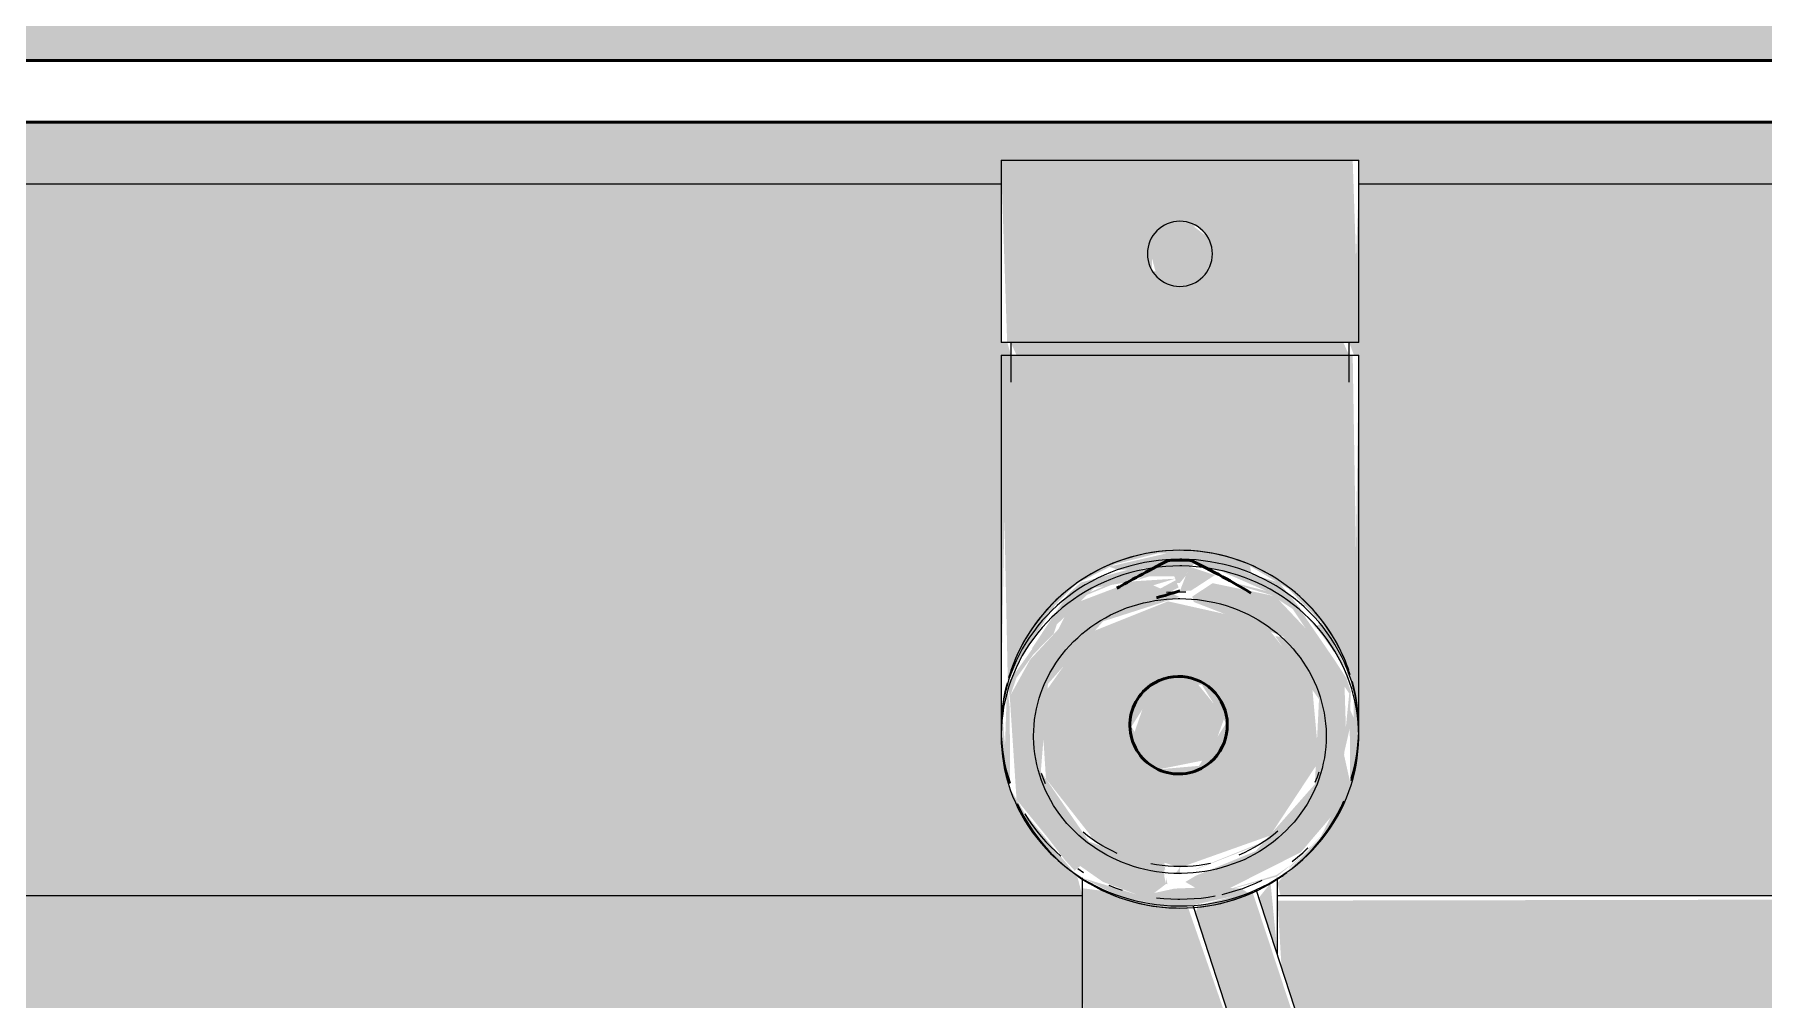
# Model space of a CAD drawing. Header units: inches. Extents: x -4218 to -1814, y 9706 to 12426.
# Drawn here: x -3003.31 to -2992.84, y 10174.03 to 10179.87 of the extents above; entities that cross this region are included whole.
import ezdxf

# ---------------------------------------------------------------- set-up
doc = ezdxf.new("R2010")
doc.units = ezdxf.units.IN
doc.header["$MEASUREMENT"] = 0
for name, color, linetype, lineweight in [('0-1', 7, 'Continuous', 5), ('0-2', 50, 'Continuous', 13), ('A-AREA-PATT-1', 254, 'Continuous', 9), ('A-GENM-1', 11, 'Continuous', 9), ('A-GENM-2', 250, 'Continuous', 9), ('A-GENM-3', 10, 'Continuous', 50), ('A-WALL-3', 10, 'Continuous', 50), ('A-WALL-PATT-1', 250, 'Continuous', 9), ('P-SANR-FIXT-2', 250, 'Continuous', 9), ('P-SANR-FIXT-3', 55, 'Continuous', 9), ('Q-CASE-1', 9, 'Continuous', 9), ('Q-CASE-3', 250, 'Continuous', 9)]:
    doc.layers.add(name, color=color, linetype=linetype, lineweight=lineweight)

# ---------------------------------------------------------------- blocks, each defined once
blk = doc.blocks.new('Vanity Cabinet-Double Door - 33_-V73-FLOOR PLAN - 3RD FLOOR')
at = {"layer": 'Q-CASE-1'}
blk.add_hatch(color=256, dxfattribs=at).paths.add_polyline_path([(-14.888, -0.375), (-15.387, -0.375), (-15.012, -0.75), (0.305, -0.75), (0.342, -0.604), (2.47, -0.604), (2.47, -0.75), (16.488, -0.75), (16.863, -0.375), (-6.446, -0.375)], flags=0)
h = blk.add_hatch(color=256, dxfattribs=at)
h.paths.add_polyline_path([(-14.888, -0.75), (-15.012, -0.75), (-15.012, -5.058), (0.797, -5.058), (0.762, -4.928), (0.704, -4.877), (0.522, -4.684), (0.358, -4.407), (0.342, -4.329), (0.305, -3.858), (0.342, -1.785), (0.364, -1.785), (0.342, -1.707), (0.305, -1.707), (0.305, -0.75), (-13.762, -0.75)], flags=0)
h.paths.add_polyline_path([(16.488, -0.75), (2.47, -0.75), (2.433, -1.707), (2.411, -1.707), (2.441, -1.785), (2.47, -1.785), (2.433, -4.329), (2.234, -4.709), (2.024, -4.925), (1.978, -4.981), (1.996, -5.058), (16.488, -5.058)], flags=0)
at = {"layer": 'Q-CASE-3'}
for p, q in [((0.305, -0.75), (-15.012, -0.75)), ((16.488, -0.75), (2.47, -0.75))]:
    blk.add_line(p, q, dxfattribs=at)
blk = doc.blocks.new('kitchen_faucet_14143 - kitchen_faucet_14143-V155-FLOOR PLAN - 3RD FLOOR')
at = {"layer": 'A-GENM-1'}
h = blk.add_hatch(color=256, dxfattribs=at)
h.paths.add_polyline_path([(0.886, 0), (0.928, -0.035), (0.952, -0.044), (1.009, -0.091), (0.984, -0.131), (0.984, -0.252), (0.942, -0.432), (0.986, -0.425), (1.046, -0.28), (1.083, 0), (0.984, 0.43), (0.963, 0.368), (0.984, 0.057), (0.886, 0.019)], flags=0)
h.paths.add_polyline_path([(-0.838, 0), (-0.644, -0.546), (-0.194, -0.842), (0.274, -0.799), (0.645, -0.506), (0.774, 0.072), (0.576, 0.567), (0.186, 0.842), (-0.3, 0.811), (-0.68, 0.512), (-0.827, 0.034)], flags=0)
h.paths.add_polyline_path([(-0.879, 0), (-0.838, 0), (-0.871, 0.025)], flags=0)
h.paths.add_polyline_path([(-1.083, 0), (-0.991, -0.413), (-0.963, -0.368), (-0.96, -0.094), (-0.965, 0.032), (-1.009, 0.235), (-0.901, 0.589), (-0.997, 0.398), (-1.066, 0.127), (-1.076, 0.048)], flags=0)
h.paths.add_polyline_path([(-0.851, -0.655), (-0.634, -0.867), (-0.825, -0.673)], flags=0)
h.paths.add_polyline_path([(-0.851, 0.655), (-0.476, 0.965), (-0.653, 0.852), (-0.828, 0.684)], flags=0)
h.paths.add_polyline_path([(-0.322, 1.029), (0.123, 1.03), (0.28, 1.046), (-0.167, 1.061), (-0.319, 1.03)], flags=0)
h.paths.add_polyline_path([(-0.319, -1.03), (-0.206, -1.056), (0, -1.083), (0.136, -1.022), (-0.079, -1.03), (-0.222, -1.03)], flags=0)
h.paths.add_polyline_path([(-0.244, 0.132), (0.015, 0.294), (0.27, 0.132), (0.27, -0.132), (0.036, -0.28), (-0.222, -0.115), (-0.243, 0.128)], flags=0)
h.paths.add_polyline_path([(0.353, 1.016), (0.795, 0.727), (0.638, 0.864), (0.421, 0.988), (0.353, 1.016)], flags=0)
h.paths.add_polyline_path([(0.356, -1.014), (0.644, -0.859), (0.621, -0.822), (0.357, -1.013)], flags=0)
for points in [[(0, -1.083), (2.264, -1.046), (2.264, 1.083), (0.289, 1.042), (0.66, 0.847), (0.878, 0.63), (0.998, 0.395), (1.065, 0.132), (1.063, -0.149), (0.985, -0.428), (0.851, -0.655), (0.638, -0.864), (0.404, -0.994), (0.28, -1.046)], [(-1.024, 0.198), (-0.937, 0.084), (-0.894, 0.094), (-0.85, 0.094), (-0.68, 0.55), (-0.256, 0.842), (0.274, 0.799), (0.653, 0.465), (0.801, 0.002), (0.871, 0.162), (0.911, 0.029), (0.895, 0.286), (0.752, 0.663), (0.605, 0.736), (0.421, 0.907), (0.198, 1.03), (-0.426, 0.989), (-0.655, 0.802), (-0.791, 0.697), (-0.857, 0.637), (-0.828, 0.604), (-0.925, 0.465), (-1.019, 0.212)], [(2.264, -0.956), (2.264, -1.024), (2.342, -0.989), (2.342, 1.024), (2.264, 0.989), (2.264, -0.938)], [(2.688, -0.051), (2.827, -0.19), (2.977, -0.17), (3.069, -0.051), (3.018, 0.139), (2.929, 0.19), (2.739, 0.139), (2.702, 0)], [(-6.367, -1.801), (-6.257, -2.026), (-6.24, -2.174), (-0.981, -0.438), (-1.068, -0.112), (-1.111, -0.094), (-6.311, -1.783)], [(-1.003, -0.221), (-0.745, -0.732), (-0.504, -0.938), (-0.319, -1.03), (-0.157, -0.994), (0, -1.005), (0.309, -0.995), (0.521, -0.829), (0.547, -0.821), (0.805, -0.577), (0.884, -0.198), (0.803, -0.075), (0.77, -0.084), (0.555, -0.639), (0.563, -0.577), (0.181, -0.842), (-0.333, -0.817), (-0.738, -0.459), (-0.888, -0.094), (-0.925, -0.033), (-0.96, -0.094), (-1.002, -0.219)]]:
    blk.add_hatch(color=256, dxfattribs=at).paths.add_polyline_path(points, flags=0)
h = blk.add_hatch(color=256, dxfattribs=at)
h.paths.add_polyline_path([(2.342, -1.083), (3.445, -1.046), (3.445, 1.083), (2.342, 1.046), (2.342, -1.046)], flags=0)
h.paths.add_polyline_path([(2.688, -0.051), (2.78, 0.17), (2.963, 0.17), (3.026, 0.106), (3.046, -0.101), (2.977, -0.17), (2.801, -0.164), (2.736, -0.098)], flags=0)
h = blk.add_hatch(color=256, dxfattribs=at)
h.paths.add_polyline_path([(-0.939, 0.075), (-0.896, 0.085), (-0.937, 0.084)], flags=0)
h.paths.add_polyline_path([(-0.852, 0.089), (-0.809, 0.094), (-0.644, 0.546), (-0.746, 0.432), (-0.85, 0.094)], flags=0)
h.paths.add_polyline_path([(0.192, 1.03), (0.31, 0.99), (0.453, 0.887), (0.578, 0.764), (0.653, 0.739), (0.798, 0.599), (0.935, 0.266), (0.944, 0.28), (0.762, 0.699), (0.501, 0.883), (0.278, 1.042), (0.196, 1.03)], flags=0)
h = blk.add_hatch(color=256, dxfattribs=at)
h.paths.add_polyline_path([(0.484, 0.899), (0.855, 0.519), (0.895, 0.292), (0.929, 0.217), (0.965, 0.161), (0.975, 0.28), (0.888, 0.6), (0.818, 0.678), (0.484, 0.899)], flags=0)
h.paths.add_polyline_path([(0.289, 1.03), (0.445, 0.921), (0.295, 1.03)], flags=0)
h = blk.add_hatch(color=256, dxfattribs=at)
h.paths.add_polyline_path([(-6.299, -0.511), (-6.299, -0.591), (-4.172, -0.551), (-4.113, -0.57), (-3.868, -0.591), (-2.578, -0.57), (-1.076, -0.048), (-1.061, 0.162), (-0.983, 0.432), (-0.963, 0.591), (-3.998, 0.568), (-4.044, 0.591), (-6.299, 0.57), (-6.299, -0.418)], flags=0)
h.paths.add_polyline_path([(-1.366, -0.591), (-0.932, -0.549), (-1.02, -0.478), (-1.317, -0.575)], flags=0)
h = blk.add_hatch(color=256, dxfattribs=at)
h.paths.add_polyline_path([(-7.115, -2.152), (-6.964, -2.408), (-6.653, -2.375), (-6.546, -2.114), (-6.672, -1.897), (-6.988, -1.933), (-7.096, -2.119)], flags=0)
h.paths.add_polyline_path([(-0.244, 0.132), (-0.182, -0.178), (0.073, -0.271), (0.29, -0.094), (0.265, 0.177), (-0.033, 0.28), (-0.243, 0.132)], flags=0)
h = blk.add_hatch(color=256, dxfattribs=at)
h.paths.add_polyline_path([(0.837, 0), (0.838, -0.066), (0.933, -0.212), (0.984, -0.057), (0.858, -0.008)], flags=0)
h.paths.add_polyline_path([(0.821, 0.078), (0.858, 0.008), (0.902, 0.025), (0.838, 0.144)], flags=0)
h.paths.add_polyline_path([(0.902, 0.26), (0.926, 0.184), (0.926, 0.034), (1.021, 0.071), (0.922, 0.229)], flags=0)
h = blk.add_hatch(color=256, dxfattribs=at)
h.paths.add_polyline_path([(-0.848, -0.1), (-0.667, -0.561), (-0.686, -0.495), (-0.848, -0.094)], flags=0)
h.paths.add_polyline_path([(-0.183, -0.985), (0, -1.027), (0.228, -1.035), (0.309, -1.008), (0.422, -0.934), (0.797, -0.677), (0.896, -0.292), (0.871, -0.353), (0.811, -0.556), (0.728, -0.682), (0.216, -1.025), (-0.174, -0.986)], flags=0)
h = blk.add_hatch(color=256, dxfattribs=at)
h.paths.add_polyline_path([(-0.975, -0.286), (-0.892, -0.587), (-0.817, -0.679), (-0.883, -0.584), (-0.966, -0.307)], flags=0)
h.paths.add_polyline_path([(0.293, -1.026), (0.357, -1.013), (0.302, -1.016)], flags=0)
h.paths.add_polyline_path([(0.605, -0.833), (0.888, -0.6), (1.009, -0.198), (0.984, -0.131), (0.955, -0.252), (0.759, -0.701), (0.615, -0.821)], flags=0)
at = {"layer": 'A-GENM-2'}
for p, q in [((2.264, 1.083), (0, 1.083)), ((2.264, 1.083), (2.264, -1.083)), ((3.445, 1.083), (2.342, 1.083)), ((2.342, -1.083), (2.342, 1.083)), ((3.445, 1.083), (3.445, -1.083)), ((2.342, 1.024), (2.101, 1.024)), ((-0.9, 0.591), (-6.299, 0.591)), ((-0.844, 0.619), (-0.867, 0.583)), ((0.832, 0), (0.832, -0.036)), ((-1.072, -0.081), (-6.367, -1.801)), ((-6.243, -2.175), (-0.97, -0.462)), ((-1.366, -0.591), (-0.9, -0.591)), ((2.101, -1.024), (2.342, -1.024)), ((0, -1.083), (2.264, -1.083)), ((2.342, -1.083), (3.445, -1.083))]:
    blk.add_line(p, q, dxfattribs=at)
at = {"layer": 'A-GENM-2', "flags": 128}
for points in [[(-0.041, 1.083), (-0.083, 1.082), (-0.124, 1.079), (-0.165, 1.075), (-0.206, 1.069), (-0.247, 1.061), (-0.287, 1.051), (-0.327, 1.04), (-0.367, 1.027), (-0.406, 1.013), (-0.444, 0.996), (-0.482, 0.979), (-0.519, 0.959), (-0.555, 0.938), (-0.59, 0.916), (-0.625, 0.892), (-0.658, 0.867), (-0.691, 0.84), (-0.722, 0.812), (-0.752, 0.783), (-0.781, 0.752), (-0.809, 0.721), (-0.836, 0.688), (-0.862, 0.654), (-0.886, 0.619), (-0.909, 0.583), (-0.93, 0.546), (-0.95, 0.508), (-0.969, 0.47), (-0.986, 0.431), (-1.001, 0.391), (-1.015, 0.35), (-1.028, 0.309), (-1.039, 0.267), (-1.048, 0.225), (-1.056, 0.183), (-1.062, 0.141), (-1.066, 0.098), (-1.069, 0.055), (-1.07, 0.012), (-1.07, 0)], [(0.269, 1.049), (0.227, 1.059), (0.184, 1.067), (0.141, 1.073), (0.098, 1.078), (0.055, 1.081), (0.012, 1.083), (-0.032, 1.082), (-0.075, 1.08), (-0.118, 1.076), (-0.161, 1.071), (-0.204, 1.063), (-0.246, 1.054), (-0.288, 1.044), (-0.329, 1.031)], [(0.269, 1.049), (0.227, 1.059), (0.184, 1.067), (0.141, 1.073), (0.098, 1.078), (0.055, 1.081), (0.012, 1.083), (-0.032, 1.082), (-0.075, 1.08), (-0.118, 1.076), (-0.161, 1.071), (-0.204, 1.063), (-0.246, 1.054), (-0.288, 1.044), (-0.329, 1.031)], [(0.269, 1.049), (0.227, 1.059), (0.184, 1.067), (0.141, 1.073), (0.098, 1.078), (0.055, 1.081), (0.012, 1.083), (-0.032, 1.082), (-0.075, 1.08), (-0.118, 1.076), (-0.161, 1.071), (-0.204, 1.063), (-0.246, 1.054), (-0.288, 1.044), (-0.329, 1.031)], [(0.269, 1.049), (0.227, 1.059), (0.184, 1.067), (0.141, 1.073), (0.098, 1.078), (0.055, 1.081), (0.012, 1.083), (-0.032, 1.082), (-0.075, 1.08), (-0.118, 1.076), (-0.161, 1.071), (-0.204, 1.063), (-0.246, 1.054), (-0.288, 1.044), (-0.329, 1.031)], [(0.269, 1.049), (0.227, 1.059), (0.184, 1.067), (0.141, 1.073), (0.098, 1.078), (0.055, 1.081), (0.012, 1.083), (-0.032, 1.082), (-0.075, 1.08), (-0.118, 1.076), (-0.161, 1.071), (-0.204, 1.063), (-0.246, 1.054), (-0.288, 1.044), (-0.329, 1.031)], [(0.269, 1.049), (0.227, 1.059), (0.184, 1.067), (0.141, 1.073), (0.098, 1.078), (0.055, 1.081), (0.012, 1.083), (-0.032, 1.082), (-0.075, 1.08), (-0.118, 1.076), (-0.161, 1.071), (-0.204, 1.063), (-0.246, 1.054), (-0.288, 1.044), (-0.329, 1.031)], [(0, 1.083), (-0.041, 1.082), (-0.083, 1.079), (-0.124, 1.075), (-0.165, 1.069), (-0.206, 1.061), (-0.246, 1.051), (-0.286, 1.04), (-0.325, 1.027)], [(0.988, 0), (0.987, 0.043), (0.984, 0.086), (0.98, 0.129), (0.975, 0.172), (0.967, 0.214), (0.958, 0.256), (0.948, 0.298), (0.936, 0.339), (0.922, 0.38), (0.907, 0.42), (0.891, 0.459), (0.872, 0.498), (0.853, 0.536), (0.832, 0.573), (0.809, 0.609), (0.786, 0.644), (0.76, 0.679), (0.734, 0.712), (0.706, 0.744), (0.678, 0.775), (0.647, 0.804), (0.616, 0.833), (0.584, 0.86), (0.551, 0.885), (0.517, 0.91), (0.482, 0.932), (0.446, 0.954), (0.409, 0.974), (0.371, 0.992), (0.333, 1.008), (0.294, 1.023), (0.255, 1.037), (0.215, 1.048), (0.175, 1.058), (0.134, 1.067), (0.094, 1.073), (0.052, 1.078), (0.011, 1.081), (-0.03, 1.083), (-0.041, 1.083)], [(1.029, 0), (1.028, 0.043), (1.026, 0.086), (1.022, 0.129), (1.016, 0.172), (1.009, 0.214), (1, 0.256), (0.989, 0.298), (0.977, 0.339), (0.964, 0.38), (0.949, 0.42), (0.932, 0.459), (0.914, 0.498), (0.894, 0.536), (0.873, 0.573), (0.851, 0.609), (0.827, 0.644), (0.802, 0.679), (0.775, 0.712), (0.748, 0.744), (0.719, 0.775), (0.689, 0.804), (0.658, 0.833), (0.626, 0.86), (0.592, 0.885), (0.558, 0.91), (0.523, 0.932), (0.487, 0.954), (0.45, 0.974), (0.413, 0.992), (0.375, 1.008), (0.336, 1.023), (0.297, 1.037), (0.257, 1.048), (0.216, 1.058), (0.176, 1.067), (0.135, 1.073), (0.094, 1.078), (0.053, 1.081), (0.011, 1.083), (0, 1.083)], [(-0.451, 0.984), (-0.49, 0.966), (-0.528, 0.945), (-0.565, 0.923), (-0.602, 0.9), (-0.637, 0.875), (-0.672, 0.849), (-0.705, 0.822), (-0.737, 0.793), (-0.768, 0.763), (-0.798, 0.731), (-0.827, 0.699), (-0.854, 0.665), (-0.88, 0.63), (-0.905, 0.595), (-0.928, 0.558), (-0.949, 0.521), (-0.969, 0.482), (-0.988, 0.443), (-1.005, 0.403), (-1.02, 0.363), (-1.034, 0.322), (-1.046, 0.28), (-1.056, 0.238), (-1.065, 0.196), (-1.072, 0.153), (-1.077, 0.11), (-1.081, 0.067), (-1.082, 0.023), (-1.083, 0)], [(-0.451, 0.984), (-0.49, 0.966), (-0.528, 0.945), (-0.565, 0.923), (-0.602, 0.9), (-0.637, 0.875), (-0.672, 0.849), (-0.705, 0.822), (-0.737, 0.793), (-0.768, 0.763), (-0.798, 0.731), (-0.827, 0.699), (-0.854, 0.665)], [(-0.451, 0.984), (-0.49, 0.966), (-0.528, 0.945), (-0.565, 0.923), (-0.602, 0.9), (-0.637, 0.875), (-0.672, 0.849), (-0.705, 0.822), (-0.737, 0.793), (-0.768, 0.763), (-0.798, 0.731), (-0.827, 0.699), (-0.854, 0.665)], [(-0.451, 0.984), (-0.49, 0.966), (-0.528, 0.945), (-0.565, 0.923), (-0.602, 0.9), (-0.637, 0.875), (-0.672, 0.849), (-0.705, 0.822), (-0.737, 0.793), (-0.768, 0.763), (-0.798, 0.731), (-0.827, 0.699), (-0.854, 0.665)], [(-0.451, 0.984), (-0.49, 0.966), (-0.528, 0.945), (-0.565, 0.923), (-0.602, 0.9), (-0.637, 0.875), (-0.672, 0.849), (-0.705, 0.822), (-0.737, 0.793), (-0.768, 0.763), (-0.798, 0.731), (-0.827, 0.699), (-0.854, 0.665)], [(-0.451, 0.984), (-0.49, 0.966), (-0.528, 0.945), (-0.565, 0.923), (-0.602, 0.9), (-0.637, 0.875), (-0.672, 0.849), (-0.705, 0.822), (-0.737, 0.793), (-0.768, 0.763), (-0.798, 0.731), (-0.827, 0.699), (-0.854, 0.665)], [(1.083, 0), (1.082, 0.043), (1.079, 0.087), (1.075, 0.13), (1.069, 0.172), (1.061, 0.215), (1.052, 0.257), (1.041, 0.299), (1.028, 0.341), (1.013, 0.381), (0.997, 0.422), (0.98, 0.461), (0.96, 0.5), (0.94, 0.538), (0.917, 0.575), (0.894, 0.611), (0.868, 0.647), (0.842, 0.681), (0.814, 0.714), (0.785, 0.746), (0.754, 0.777), (0.723, 0.806), (0.69, 0.834), (0.656, 0.861), (0.621, 0.887), (0.585, 0.911), (0.548, 0.934), (0.51, 0.955), (0.472, 0.975), (0.432, 0.993), (0.392, 1.009), (0.352, 1.024), (0.31, 1.037)], [(0.868, 0.647), (0.842, 0.681), (0.814, 0.714), (0.785, 0.746), (0.754, 0.777), (0.723, 0.806), (0.69, 0.834), (0.656, 0.861), (0.621, 0.887), (0.585, 0.911), (0.548, 0.934), (0.51, 0.955), (0.472, 0.975), (0.432, 0.993), (0.392, 1.009)], [(0.868, 0.647), (0.842, 0.681), (0.814, 0.714), (0.785, 0.746), (0.754, 0.777), (0.723, 0.806), (0.69, 0.834), (0.656, 0.861), (0.621, 0.887), (0.585, 0.911), (0.548, 0.934), (0.51, 0.955), (0.472, 0.975), (0.432, 0.993), (0.392, 1.009)], [(0.868, 0.647), (0.842, 0.681), (0.814, 0.714), (0.785, 0.746), (0.754, 0.777), (0.723, 0.806), (0.69, 0.834), (0.656, 0.861), (0.621, 0.887), (0.585, 0.911), (0.548, 0.934), (0.51, 0.955), (0.472, 0.975), (0.432, 0.993), (0.392, 1.009)], [(0.868, 0.647), (0.842, 0.681), (0.814, 0.714), (0.785, 0.746), (0.754, 0.777), (0.723, 0.806), (0.69, 0.834), (0.656, 0.861), (0.621, 0.887), (0.585, 0.911), (0.548, 0.934), (0.51, 0.955), (0.472, 0.975), (0.432, 0.993), (0.392, 1.009)], [(0.868, 0.647), (0.842, 0.681), (0.814, 0.714), (0.785, 0.746), (0.754, 0.777), (0.723, 0.806), (0.69, 0.834), (0.656, 0.861), (0.621, 0.887), (0.585, 0.911), (0.548, 0.934), (0.51, 0.955), (0.472, 0.975), (0.432, 0.993), (0.392, 1.009)], [(-0.874, 0), (-0.873, 0.036), (-0.871, 0.071), (-0.868, 0.107), (-0.863, 0.142), (-0.857, 0.177), (-0.849, 0.212), (-0.841, 0.246), (-0.831, 0.28), (-0.82, 0.314), (-0.807, 0.347), (-0.793, 0.379), (-0.779, 0.411), (-0.762, 0.442), (-0.745, 0.473), (-0.727, 0.502), (-0.707, 0.531), (-0.687, 0.559), (-0.665, 0.586), (-0.643, 0.612), (-0.619, 0.637), (-0.595, 0.661), (-0.57, 0.685), (-0.543, 0.706), (-0.517, 0.727), (-0.489, 0.747), (-0.461, 0.765), (-0.432, 0.782), (-0.402, 0.798), (-0.372, 0.813), (-0.341, 0.826), (-0.31, 0.838), (-0.279, 0.849), (-0.247, 0.858), (-0.214, 0.866), (-0.182, 0.873), (-0.149, 0.878), (-0.116, 0.882), (-0.083, 0.885), (-0.05, 0.886), (-0.041, 0.886)], [(-0.513, 0.938), (-0.549, 0.916), (-0.583, 0.892), (-0.617, 0.867), (-0.649, 0.84), (-0.681, 0.812), (-0.711, 0.783), (-0.74, 0.752), (-0.768, 0.721)], [(-0.33, 0.813), (-0.3, 0.826), (-0.269, 0.838)], [(-0.041, 0.886), (-0.008, 0.885), (0.025, 0.883), (0.058, 0.88), (0.09, 0.875), (0.123, 0.868), (0.155, 0.861), (0.187, 0.852), (0.219, 0.841), (0.25, 0.83), (0.281, 0.817), (0.311, 0.802), (0.341, 0.787), (0.37, 0.77), (0.399, 0.752), (0.426, 0.733), (0.453, 0.712), (0.48, 0.691), (0.505, 0.668), (0.53, 0.644), (0.554, 0.619), (0.577, 0.593), (0.598, 0.567), (0.619, 0.539), (0.639, 0.51), (0.658, 0.481), (0.675, 0.45), (0.692, 0.42), (0.707, 0.388), (0.721, 0.356), (0.734, 0.323), (0.745, 0.289), (0.755, 0.255), (0.764, 0.221), (0.772, 0.186), (0.779, 0.151), (0.784, 0.116), (0.787, 0.081), (0.79, 0.045), (0.791, 0.01), (0.791, 0)], [(-0.88, 0.63), (-0.905, 0.595), (-0.928, 0.558), (-0.949, 0.521), (-0.969, 0.482), (-0.988, 0.443), (-1.005, 0.403), (-1.02, 0.363), (-1.034, 0.322), (-1.046, 0.28), (-1.056, 0.238), (-1.065, 0.196), (-1.072, 0.153), (-1.077, 0.11), (-1.081, 0.067), (-1.082, 0.023), (-1.083, 0)], [(-0.88, 0.63), (-0.905, 0.595), (-0.928, 0.558), (-0.949, 0.521), (-0.969, 0.482), (-0.988, 0.443), (-1.005, 0.403), (-1.02, 0.363), (-1.034, 0.322), (-1.046, 0.28), (-1.056, 0.238), (-1.065, 0.196), (-1.072, 0.153), (-1.077, 0.11), (-1.081, 0.067), (-1.082, 0.023), (-1.083, 0)], [(-0.88, 0.63), (-0.905, 0.595), (-0.928, 0.558), (-0.949, 0.521), (-0.969, 0.482), (-0.988, 0.443), (-1.005, 0.403), (-1.02, 0.363), (-1.034, 0.322), (-1.046, 0.28), (-1.056, 0.238), (-1.065, 0.196), (-1.072, 0.153), (-1.077, 0.11), (-1.081, 0.067), (-1.082, 0.023), (-1.083, 0)], [(-0.88, 0.63), (-0.905, 0.595), (-0.928, 0.558), (-0.949, 0.521), (-0.969, 0.482), (-0.988, 0.443), (-1.005, 0.403), (-1.02, 0.363), (-1.034, 0.322), (-1.046, 0.28), (-1.056, 0.238), (-1.065, 0.196), (-1.072, 0.153), (-1.077, 0.11), (-1.081, 0.067), (-1.082, 0.023), (-1.083, 0)], [(-0.88, 0.63), (-0.905, 0.595), (-0.928, 0.558), (-0.949, 0.521), (-0.969, 0.482), (-0.988, 0.443), (-1.005, 0.403), (-1.02, 0.363), (-1.034, 0.322), (-1.046, 0.28), (-1.056, 0.238), (-1.065, 0.196), (-1.072, 0.153), (-1.077, 0.11), (-1.081, 0.067), (-1.082, 0.023), (-1.083, 0)], [(-0.752, 0.379), (-0.737, 0.411), (-0.721, 0.442), (-0.704, 0.473), (-0.685, 0.502), (-0.666, 0.531), (-0.645, 0.559), (-0.624, 0.586)], [(1.083, 0), (1.082, 0.043), (1.079, 0.087), (1.075, 0.13), (1.069, 0.172), (1.061, 0.215), (1.052, 0.257), (1.041, 0.299), (1.028, 0.341), (1.013, 0.381), (0.997, 0.422), (0.98, 0.461), (0.96, 0.5), (0.94, 0.538), (0.917, 0.575), (0.894, 0.611)], [(1.083, 0), (1.082, 0.043), (1.079, 0.087), (1.075, 0.13), (1.069, 0.172), (1.061, 0.215), (1.052, 0.257), (1.041, 0.299), (1.028, 0.341), (1.013, 0.381), (0.997, 0.422), (0.98, 0.461), (0.96, 0.5), (0.94, 0.538), (0.917, 0.575), (0.894, 0.611)], [(1.083, 0), (1.082, 0.043), (1.079, 0.087), (1.075, 0.13), (1.069, 0.172), (1.061, 0.215), (1.052, 0.257), (1.041, 0.299), (1.028, 0.341), (1.013, 0.381), (0.997, 0.422), (0.98, 0.461), (0.96, 0.5), (0.94, 0.538), (0.917, 0.575), (0.894, 0.611)], [(1.083, 0), (1.082, 0.043), (1.079, 0.087), (1.075, 0.13), (1.069, 0.172), (1.061, 0.215), (1.052, 0.257), (1.041, 0.299), (1.028, 0.341), (1.013, 0.381), (0.997, 0.422), (0.98, 0.461), (0.96, 0.5), (0.94, 0.538), (0.917, 0.575), (0.894, 0.611)], [(1.083, 0), (1.082, 0.043), (1.079, 0.087), (1.075, 0.13), (1.069, 0.172), (1.061, 0.215), (1.052, 0.257), (1.041, 0.299), (1.028, 0.341), (1.013, 0.381), (0.997, 0.422), (0.98, 0.461), (0.96, 0.5), (0.94, 0.538), (0.917, 0.575), (0.894, 0.611)], [(-0.944, 0.431), (-0.96, 0.391), (-0.974, 0.35)], [(-1.02, 0.141), (-1.025, 0.098), (-1.028, 0.055), (-1.029, 0.012), (-1.029, 0)], [(-0.832, 0), (-0.832, 0.036), (-0.83, 0.071), (-0.826, 0.107), (-0.821, 0.142), (-0.815, 0.177)], [(-1.083, 0), (-1.082, -0.043), (-1.079, -0.087), (-1.075, -0.13), (-1.069, -0.172), (-1.061, -0.215), (-1.052, -0.257), (-1.041, -0.299), (-1.028, -0.341), (-1.013, -0.381), (-0.997, -0.422), (-0.98, -0.461), (-0.96, -0.5), (-0.94, -0.538), (-0.917, -0.575), (-0.894, -0.611), (-0.868, -0.647)], [(-1.083, 0), (-1.082, -0.043), (-1.079, -0.087), (-1.075, -0.13), (-1.069, -0.172), (-1.061, -0.215), (-1.052, -0.257), (-1.041, -0.299), (-1.028, -0.341), (-1.013, -0.381), (-0.997, -0.422), (-0.98, -0.461), (-0.96, -0.5), (-0.94, -0.538), (-0.917, -0.575), (-0.894, -0.611)], [(-1.083, 0), (-1.082, -0.043), (-1.079, -0.087), (-1.075, -0.13), (-1.069, -0.172), (-1.061, -0.215), (-1.052, -0.257), (-1.041, -0.299), (-1.028, -0.341), (-1.013, -0.381), (-0.997, -0.422), (-0.98, -0.461), (-0.96, -0.5), (-0.94, -0.538), (-0.917, -0.575), (-0.894, -0.611)], [(-1.083, 0), (-1.082, -0.043), (-1.079, -0.087), (-1.075, -0.13), (-1.069, -0.172), (-1.061, -0.215), (-1.052, -0.257), (-1.041, -0.299), (-1.028, -0.341), (-1.013, -0.381), (-0.997, -0.422), (-0.98, -0.461), (-0.96, -0.5), (-0.94, -0.538), (-0.917, -0.575), (-0.894, -0.611)], [(-1.083, 0), (-1.082, -0.043), (-1.079, -0.087), (-1.075, -0.13), (-1.069, -0.172), (-1.061, -0.215), (-1.052, -0.257), (-1.041, -0.299), (-1.028, -0.341), (-1.013, -0.381), (-0.997, -0.422), (-0.98, -0.461), (-0.96, -0.5), (-0.94, -0.538), (-0.917, -0.575), (-0.894, -0.611)], [(-1.083, 0), (-1.082, -0.043), (-1.079, -0.087), (-1.075, -0.13), (-1.069, -0.172), (-1.061, -0.215), (-1.052, -0.257), (-1.041, -0.299), (-1.028, -0.341), (-1.013, -0.381), (-0.997, -0.422), (-0.98, -0.461), (-0.96, -0.5), (-0.94, -0.538), (-0.917, -0.575), (-0.894, -0.611)], [(-1.07, 0), (-1.07, -0.043), (-1.067, -0.086), (-1.063, -0.129), (-1.057, -0.172), (-1.05, -0.214), (-1.041, -0.256), (-1.031, -0.298), (-1.019, -0.339), (-1.005, -0.38), (-0.99, -0.42), (-0.973, -0.459), (-0.955, -0.498), (-0.936, -0.536), (-0.915, -0.573), (-0.892, -0.609), (-0.868, -0.644), (-0.843, -0.679), (-0.817, -0.712), (-0.789, -0.744), (-0.76, -0.775), (-0.73, -0.804), (-0.699, -0.833), (-0.667, -0.86), (-0.634, -0.885), (-0.599, -0.91), (-0.564, -0.932), (-0.528, -0.954), (-0.492, -0.974), (-0.454, -0.992), (-0.416, -1.008), (-0.377, -1.023), (-0.338, -1.037), (-0.298, -1.048), (-0.258, -1.058), (-0.217, -1.067), (-0.176, -1.073), (-0.135, -1.078), (-0.094, -1.081), (-0.053, -1.083), (-0.041, -1.083)], [(-1.029, 0), (-1.028, -0.043), (-1.026, -0.086), (-1.022, -0.129), (-1.016, -0.172), (-1.009, -0.214)], [(-0.041, -0.886), (-0.074, -0.885), (-0.107, -0.883), (-0.14, -0.88), (-0.173, -0.875), (-0.206, -0.868), (-0.238, -0.861), (-0.27, -0.852), (-0.302, -0.841), (-0.333, -0.83), (-0.364, -0.817), (-0.394, -0.802), (-0.424, -0.787), (-0.453, -0.77), (-0.481, -0.752), (-0.509, -0.733), (-0.536, -0.712), (-0.563, -0.691), (-0.588, -0.668), (-0.613, -0.644), (-0.636, -0.619), (-0.659, -0.593), (-0.681, -0.567), (-0.702, -0.539), (-0.722, -0.51), (-0.74, -0.481), (-0.758, -0.45), (-0.774, -0.42), (-0.79, -0.388), (-0.804, -0.356), (-0.816, -0.323), (-0.828, -0.289), (-0.838, -0.255), (-0.847, -0.221), (-0.855, -0.186), (-0.861, -0.151), (-0.866, -0.116), (-0.87, -0.081), (-0.872, -0.045), (-0.874, -0.01), (-0.874, 0)], [(-0.814, -0.186), (-0.82, -0.151), (-0.825, -0.116), (-0.829, -0.081), (-0.831, -0.045), (-0.832, -0.01), (-0.832, 0)], [(-0.041, -1.083), (0, -1.082), (0.041, -1.079), (0.082, -1.075), (0.123, -1.069), (0.164, -1.061), (0.204, -1.051), (0.244, -1.04), (0.284, -1.027), (0.323, -1.013), (0.361, -0.996), (0.399, -0.979), (0.436, -0.959), (0.472, -0.938), (0.507, -0.916), (0.542, -0.892), (0.575, -0.867), (0.608, -0.84), (0.639, -0.812), (0.67, -0.783), (0.699, -0.752), (0.727, -0.721), (0.753, -0.688), (0.779, -0.654), (0.803, -0.619), (0.826, -0.583), (0.847, -0.546), (0.867, -0.508), (0.886, -0.47), (0.903, -0.431), (0.918, -0.391), (0.932, -0.35), (0.945, -0.309), (0.956, -0.267), (0.965, -0.225), (0.973, -0.183), (0.979, -0.141), (0.983, -0.098), (0.986, -0.055), (0.988, -0.012), (0.988, 0)], [(0.791, 0), (0.79, -0.036), (0.788, -0.071), (0.785, -0.107), (0.78, -0.142), (0.774, -0.177), (0.767, -0.212), (0.758, -0.246), (0.748, -0.28), (0.737, -0.314), (0.724, -0.347), (0.711, -0.379), (0.696, -0.411), (0.68, -0.442), (0.662, -0.473), (0.644, -0.502), (0.625, -0.531), (0.604, -0.559), (0.583, -0.586), (0.56, -0.612), (0.536, -0.637), (0.512, -0.661), (0.487, -0.685), (0.461, -0.706), (0.434, -0.727), (0.406, -0.747), (0.378, -0.765), (0.349, -0.782), (0.319, -0.798), (0.289, -0.813), (0.258, -0.826), (0.227, -0.838), (0.196, -0.849), (0.164, -0.858), (0.132, -0.866), (0.099, -0.873), (0.066, -0.878), (0.034, -0.882), (0.001, -0.885), (-0.032, -0.886), (-0.041, -0.886)], [(0, -1.083), (0.041, -1.082), (0.083, -1.079), (0.124, -1.075), (0.165, -1.069), (0.206, -1.061), (0.246, -1.051), (0.286, -1.04), (0.325, -1.027), (0.364, -1.013), (0.403, -0.996), (0.44, -0.979), (0.477, -0.959), (0.513, -0.938), (0.549, -0.916), (0.583, -0.892), (0.617, -0.867), (0.649, -0.84), (0.681, -0.812), (0.711, -0.783), (0.74, -0.752), (0.768, -0.721), (0.795, -0.688), (0.82, -0.654), (0.844, -0.619), (0.867, -0.583), (0.889, -0.546), (0.909, -0.508), (0.927, -0.47), (0.944, -0.431), (0.96, -0.391), (0.974, -0.35), (0.986, -0.309), (0.997, -0.267), (1.006, -0.225), (1.014, -0.183), (1.02, -0.141), (1.025, -0.098), (1.028, -0.055), (1.029, -0.012), (1.029, 0)], [(0.329, -1.031), (0.37, -1.017), (0.411, -1.002), (0.451, -0.984), (0.49, -0.966), (0.528, -0.945), (0.565, -0.923), (0.602, -0.9), (0.637, -0.875), (0.672, -0.849), (0.705, -0.822), (0.737, -0.793), (0.768, -0.763), (0.798, -0.731), (0.827, -0.699), (0.854, -0.665), (0.88, -0.63), (0.905, -0.595), (0.928, -0.558), (0.949, -0.521), (0.969, -0.482), (0.988, -0.443), (1.005, -0.403), (1.02, -0.363), (1.034, -0.322), (1.046, -0.28), (1.056, -0.238), (1.065, -0.196), (1.072, -0.153), (1.077, -0.11), (1.081, -0.067), (1.082, -0.023), (1.083, 0)], [(0.829, 0.081), (0.831, 0.045), (0.832, 0.01), (0.832, 0)], [(0.88, -0.63), (0.905, -0.595), (0.928, -0.558), (0.949, -0.521), (0.969, -0.482), (0.988, -0.443), (1.005, -0.403), (1.02, -0.363), (1.034, -0.322), (1.046, -0.28), (1.056, -0.238), (1.065, -0.196), (1.072, -0.153), (1.077, -0.11), (1.081, -0.067), (1.082, -0.023), (1.083, 0)], [(0.88, -0.63), (0.905, -0.595), (0.928, -0.558), (0.949, -0.521), (0.969, -0.482), (0.988, -0.443), (1.005, -0.403), (1.02, -0.363), (1.034, -0.322), (1.046, -0.28), (1.056, -0.238), (1.065, -0.196), (1.072, -0.153), (1.077, -0.11), (1.081, -0.067), (1.082, -0.023), (1.083, 0)], [(0.88, -0.63), (0.905, -0.595), (0.928, -0.558), (0.949, -0.521), (0.969, -0.482), (0.988, -0.443), (1.005, -0.403), (1.02, -0.363), (1.034, -0.322), (1.046, -0.28), (1.056, -0.238), (1.065, -0.196), (1.072, -0.153), (1.077, -0.11), (1.081, -0.067), (1.082, -0.023), (1.083, 0)], [(0.88, -0.63), (0.905, -0.595), (0.928, -0.558), (0.949, -0.521), (0.969, -0.482), (0.988, -0.443), (1.005, -0.403), (1.02, -0.363), (1.034, -0.322), (1.046, -0.28), (1.056, -0.238), (1.065, -0.196), (1.072, -0.153), (1.077, -0.11), (1.081, -0.067), (1.082, -0.023), (1.083, 0)], [(0.88, -0.63), (0.905, -0.595), (0.928, -0.558), (0.949, -0.521), (0.969, -0.482), (0.988, -0.443), (1.005, -0.403), (1.02, -0.363), (1.034, -0.322), (1.046, -0.28), (1.056, -0.238), (1.065, -0.196), (1.072, -0.153), (1.077, -0.11), (1.081, -0.067), (1.082, -0.023), (1.083, 0)], [(-1, -0.256), (-0.989, -0.298), (-0.977, -0.339), (-0.964, -0.38), (-0.949, -0.42), (-0.932, -0.459), (-0.914, -0.498)], [(-0.618, -0.593), (-0.64, -0.567), (-0.661, -0.539), (-0.68, -0.51), (-0.699, -0.481), (-0.717, -0.45), (-0.733, -0.42), (-0.748, -0.388), (-0.762, -0.356)], [(-0.842, -0.681), (-0.814, -0.714), (-0.785, -0.746), (-0.754, -0.777), (-0.723, -0.806), (-0.69, -0.834), (-0.656, -0.861), (-0.621, -0.887), (-0.585, -0.911), (-0.548, -0.934), (-0.51, -0.955), (-0.472, -0.975)], [(-0.842, -0.681), (-0.814, -0.714), (-0.785, -0.746), (-0.754, -0.777), (-0.723, -0.806), (-0.69, -0.834), (-0.656, -0.861), (-0.621, -0.887), (-0.585, -0.911), (-0.548, -0.934), (-0.51, -0.955), (-0.472, -0.975)], [(-0.842, -0.681), (-0.814, -0.714), (-0.785, -0.746), (-0.754, -0.777), (-0.723, -0.806), (-0.69, -0.834), (-0.656, -0.861), (-0.621, -0.887), (-0.585, -0.911), (-0.548, -0.934), (-0.51, -0.955), (-0.472, -0.975)], [(-0.842, -0.681), (-0.814, -0.714), (-0.785, -0.746), (-0.754, -0.777), (-0.723, -0.806), (-0.69, -0.834), (-0.656, -0.861), (-0.621, -0.887), (-0.585, -0.911), (-0.548, -0.934), (-0.51, -0.955), (-0.472, -0.975)], [(-0.842, -0.681), (-0.814, -0.714), (-0.785, -0.746), (-0.754, -0.777), (-0.723, -0.806), (-0.69, -0.834), (-0.656, -0.861), (-0.621, -0.887), (-0.585, -0.911), (-0.548, -0.934), (-0.51, -0.955), (-0.472, -0.975)], [(-0.842, -0.681), (-0.814, -0.714), (-0.785, -0.746), (-0.754, -0.777), (-0.723, -0.806), (-0.69, -0.834), (-0.656, -0.861), (-0.621, -0.887), (-0.585, -0.911), (-0.548, -0.934), (-0.51, -0.955), (-0.472, -0.975)], [(-0.802, -0.679), (-0.775, -0.712), (-0.748, -0.744), (-0.719, -0.775)], [(0.411, -1.002), (0.451, -0.984), (0.49, -0.966), (0.528, -0.945), (0.565, -0.923), (0.602, -0.9), (0.637, -0.875), (0.672, -0.849), (0.705, -0.822), (0.737, -0.793), (0.768, -0.763), (0.798, -0.731), (0.827, -0.699), (0.854, -0.665)], [(0.411, -1.002), (0.451, -0.984), (0.49, -0.966), (0.528, -0.945), (0.565, -0.923), (0.602, -0.9), (0.637, -0.875), (0.672, -0.849), (0.705, -0.822), (0.737, -0.793), (0.768, -0.763), (0.798, -0.731), (0.827, -0.699), (0.854, -0.665)], [(0.411, -1.002), (0.451, -0.984), (0.49, -0.966), (0.528, -0.945), (0.565, -0.923), (0.602, -0.9), (0.637, -0.875), (0.672, -0.849), (0.705, -0.822), (0.737, -0.793), (0.768, -0.763), (0.798, -0.731), (0.827, -0.699), (0.854, -0.665)], [(0.411, -1.002), (0.451, -0.984), (0.49, -0.966), (0.528, -0.945), (0.565, -0.923), (0.602, -0.9), (0.637, -0.875), (0.672, -0.849), (0.705, -0.822), (0.737, -0.793), (0.768, -0.763), (0.798, -0.731), (0.827, -0.699), (0.854, -0.665)], [(0.411, -1.002), (0.451, -0.984), (0.49, -0.966), (0.528, -0.945), (0.565, -0.923), (0.602, -0.9), (0.637, -0.875), (0.672, -0.849), (0.705, -0.822), (0.737, -0.793), (0.768, -0.763), (0.798, -0.731), (0.827, -0.699), (0.854, -0.665)], [(-0.26, -0.841), (-0.291, -0.83), (-0.322, -0.817)], [(-0.31, -1.037), (-0.269, -1.049), (-0.227, -1.059), (-0.184, -1.067), (-0.141, -1.073), (-0.098, -1.078), (-0.055, -1.081), (-0.012, -1.083), (0.032, -1.082), (0.075, -1.08), (0.118, -1.076), (0.161, -1.071), (0.204, -1.063), (0.246, -1.054), (0.288, -1.044)], [(-0.31, -1.037), (-0.269, -1.049), (-0.227, -1.059), (-0.184, -1.067), (-0.141, -1.073), (-0.098, -1.078), (-0.055, -1.081), (-0.012, -1.083), (0.032, -1.082), (0.075, -1.08), (0.118, -1.076), (0.161, -1.071), (0.204, -1.063), (0.246, -1.054), (0.288, -1.044)], [(-0.31, -1.037), (-0.269, -1.049), (-0.227, -1.059), (-0.184, -1.067), (-0.141, -1.073), (-0.098, -1.078), (-0.055, -1.081), (-0.012, -1.083), (0.032, -1.082), (0.075, -1.08), (0.118, -1.076), (0.161, -1.071), (0.204, -1.063), (0.246, -1.054), (0.288, -1.044)], [(-0.31, -1.037), (-0.269, -1.049), (-0.227, -1.059), (-0.184, -1.067), (-0.141, -1.073), (-0.098, -1.078), (-0.055, -1.081), (-0.012, -1.083), (0.032, -1.082), (0.075, -1.08), (0.118, -1.076), (0.161, -1.071), (0.204, -1.063), (0.246, -1.054), (0.288, -1.044)], [(-0.31, -1.037), (-0.269, -1.049), (-0.227, -1.059), (-0.184, -1.067), (-0.141, -1.073), (-0.098, -1.078), (-0.055, -1.081), (-0.012, -1.083), (0.032, -1.082), (0.075, -1.08), (0.118, -1.076), (0.161, -1.071), (0.204, -1.063), (0.246, -1.054), (0.288, -1.044)], [(-0.31, -1.037), (-0.269, -1.049), (-0.227, -1.059), (-0.184, -1.067), (-0.141, -1.073), (-0.098, -1.078), (-0.055, -1.081), (-0.012, -1.083), (0.032, -1.082), (0.075, -1.08), (0.118, -1.076), (0.161, -1.071), (0.204, -1.063), (0.246, -1.054), (0.288, -1.044)], [(-0.297, -1.037), (-0.257, -1.048), (-0.216, -1.058), (-0.176, -1.067), (-0.135, -1.073), (-0.094, -1.078), (-0.053, -1.081), (-0.011, -1.083), (0, -1.083)]]:
    blk.add_lwpolyline(points, dxfattribs=at)
at = {"layer": 'A-GENM-2'}
for centre, radius, start, end in [((0, 0), 1.083, 75, 105), ((0, 0), 1.083, 114.5564, 142.4111), ((0, 0), 1.083, 37.5889, 70.8476), ((0, 0), 1.083, 145.3367, 180), ((0, 0), 1.083, 360, 35.1858), ((2.878, 0), 0.197, 0, 180), ((0, 0), 1.083, 180, 215.1858), ((0, 0), 1.083, 325.3367, 360), ((2.878, 0), 0.197, 180, 360), ((0, 0), 1.083, 220.1337, 246.3625), ((0, 0), 1.083, 289.3548, 319.8663), ((0, 0), 1.083, 255, 285)]:
    blk.add_arc(centre, radius, start, end, dxfattribs=at)
at = {"layer": 'A-GENM-3'}
for start, end in [(35.0319, 215.0319), (215.0319, 35.0319)]:
    blk.add_arc((0.024, 0.008), 0.295, start, end, dxfattribs=at)
for points in [[(1.021, 0.071), (0.954, 0.202), (0.898, 0.305), (0.853, 0.381)], [(0.796, 0.141), (0.808, 0.097), (0.822, 0.05), (0.837, 0)], [(1.024, 0), (1.024, 0.012), (1.024, 0.036), (1.022, 0.06), (1.021, 0.071)], [(1.021, -0.071), (1.022, -0.06), (1.024, -0.036), (1.024, -0.012), (1.024, 0)], [(0.824, -0.43), (0.873, -0.352), (0.939, -0.232), (1.021, -0.071)]]:
    blk.add_open_spline(points, degree=3, dxfattribs=at)
blk = doc.blocks.new('Stainless Steel Farmhous Kitchen Sink - Stainless Steel Farmhous Kitchen Sink-V152-FLOOR PLAN - 3RD FLOOR')
at = {"layer": 'P-SANR-FIXT-3'}
blk.add_hatch(color=256, dxfattribs=at).paths.add_polyline_path([(-33, -22.203), (0, -22.203), (0, -9.814), (-0.25, -9.814), (-0.25, -2.247), (-15.259, -2.276), (-15.235, -2.678), (-15.131, -3), (-2, -3), (-2, -16.956), (-31, -16.956), (-31, -3), (-16.441, -3), (-16.441, -2.247), (-33, -2.247), (-33, -20.927)], flags=0)
at = {"layer": 'P-SANR-FIXT-2'}
for p, q in [((-16.437, -2.247), (-33, -2.247)), ((-0.25, -2.247), (-15.259, -2.247))]:
    blk.add_line(p, q, dxfattribs=at)
blk = doc.blocks.new('CTR - 1st Phase - Unit Layouts_rvt-1-FLOOR PLAN - 3RD FLOOR')
at = {"layer": 'A-WALL-PATT-1'}
h = blk.add_hatch(dxfattribs=at)
h.set_pattern_fill('FP_3', color=256, style=0, pattern_type=2)
h.set_pattern_definition([(45, (0, 0), (-8.485281, 8.485281), [])])
h.paths.add_polyline_path([(-3037.733, 10179.341), (-2939.774, 10179.344), (-2939.774, 10179.716), (-3056.624, 10179.716), (-3056.624, 10179.341), (-3038.024, 10179.341)], flags=0)
at = {"layer": 'A-WALL-3'}
for p, q in [((-2938.524, 10179.716), (-3056.624, 10179.716)), ((-3042.346, 10179.341), (-2980.774, 10179.341))]:
    blk.add_line(p, q, dxfattribs=at)
at = {"layer": '0-2'}
for name, p in [('Vanity Cabinet-Double Door - 33_-V73-FLOOR PLAN - 3RD FLOOR', (-2997.761, 10179.716)), ('Stainless Steel Farmhous Kitchen Sink - Stainless Steel Farmhous Kitchen Sink-V152-FLOOR PLAN - 3RD FLOOR', (-2980.524, 10176.905))]:
    blk.add_blockref(name, p, dxfattribs=at)
at = {"layer": '0-2', "rotation": 89.9999999999271}
blk.add_blockref('kitchen_faucet_14143 - kitchen_faucet_14143-V155-FLOOR PLAN - 3RD FLOOR', (-2996.374, 10175.667), dxfattribs=at)

msp = doc.modelspace()

# ---------------------------------------------------------------- hatches: boundary and pattern name
at = {"layer": 'A-AREA-PATT-1'}
h = msp.add_hatch(color=256, dxfattribs=at)
h.paths.add_polyline_path([(-3020.78624, 9984.6269), (-2984.66124, 9984.6269), (-2984.66124, 9989.0644), (-2984.78624, 9989.0644), (-2984.78624, 9985.7519), (-2985.41124, 9985.7519), (-2985.41124, 9989.6894), (-2983.16124, 9989.6894), (-2983.16124, 9989.0644), (-2970.02514, 9989.0644), (-2970.02514, 9991.37231), (-2965.27514, 9991.37231), (-2965.27514, 9989.0644), (-2939.77374, 9989.0644), (-2939.77374, 10018.62231), (-2965.27514, 10018.62231), (-2965.27514, 10025.37231), (-2939.77374, 10025.37231), (-2939.77374, 10109.77162), (-2953.01193, 10109.77162), (-2953.01193, 10110.21601), (-2953.13004, 10110.21601), (-2953.13004, 10109.77162), (-2954.12308, 10109.77162), (-2954.12308, 10110.21601), (-2961.89874, 10110.21601), (-2961.89874, 10140.21601), (-2939.77374, 10140.21601), (-2939.77374, 10140.40351), (-2951.14874, 10140.40351), (-2951.14874, 10153.90351), (-2939.77374, 10153.90351), (-2939.77374, 10154.34101), (-2951.52374, 10154.34101), (-2961.22564, 10164.04291), (-2962.28577, 10162.98278), (-2962.63116, 10163.32816), (-2961.57102, 10164.38829), (-2963.52374, 10166.34101), (-2963.52374, 10179.34101), (-2964.27374, 10179.34101), (-2964.27374, 10167.09101), (-2980.52374, 10167.09101), (-2980.52374, 10154.70228), (-3013.52374, 10154.70228), (-3013.52374, 10179.34101), (-3014.02374, 10179.34101), (-3014.04579, 10152.92211), (-3014.08139, 10152.83616), (-3014.22059, 10152.77851), (-3015.11667, 10152.75742), (-3015.11667, 10152.52851), (-3017.73984, 10152.52851), (-3017.73984, 10152.27851), (-3018.33039, 10152.27851), (-3018.33039, 10152.52851), (-3018.92095, 10152.52851), (-3018.92095, 10152.27851), (-3019.5115, 10152.27851), (-3019.5115, 10152.52851), (-3020.10205, 10152.52851), (-3020.10205, 10152.27851), (-3020.6926, 10152.27851), (-3020.6926, 10152.52851), (-3021.28315, 10152.52851), (-3021.28315, 10152.27851), (-3021.8737, 10152.27851), (-3021.8737, 10152.52851), (-3031.23119, 10152.52851), (-3031.26473, 10152.27851), (-3033.19969, 10152.27851), (-3033.19969, 10152.52851), (-3036.93079, 10152.52851), (-3036.93079, 10152.77851), (-3037.87783, 10152.78521), (-3038.02374, 10152.97536), (-3038.02374, 10179.34101), (-3042.34573, 10179.34101), (-3042.34573, 10167.09101), (-3055.84573, 10167.09101), (-3055.84573, 10179.34101), (-3056.62374, 10179.34101), (-3056.62374, 10179.71601), (-2939.77374, 10179.71601), (-2939.77374, 10180.02851), (-3092.37374, 10180.02851), (-3092.37374, 10177.71601), (-3056.62374, 10177.71601), (-3056.62374, 10147.71601), (-3092.37374, 10147.71601), (-3092.37374, 10158.01747), (-3097.12374, 10158.01747), (-3097.12374, 10265.67665), (-3069.87374, 10265.67665), (-3069.87374, 10268.77851), (-3065.12374, 10268.77851), (-3065.12374, 10265.67665), (-3063.6006, 10265.67665), (-3063.6006, 10258.26747), (-3062.8506, 10258.26747), (-3062.8506, 10255.76747), (-3063.6006, 10255.76747), (-3063.6006, 10224.51747), (-3064.9756, 10224.51747), (-3064.9756, 10195.51747), (-3063.6006, 10195.51747), (-3063.6006, 10195.26747), (-3062.8506, 10195.26747), (-3062.8506, 10192.76747), (-3063.6006, 10192.76747), (-3063.6006, 10184.77851), (-2939.77374, 10184.77851), (-2939.77374, 10304.77851), (-3024.6006, 10304.77851), (-3024.6006, 10305.65351), (-2988.6006, 10305.65351), (-2988.6006, 10308.65351), (-3024.6006, 10308.65351), (-3024.6006, 10309.52851), (-2939.77374, 10309.52851), (-2939.77374, 10345.52851), (-2974.52374, 10345.52851), (-2974.52374, 10352.27851), (-2969.77374, 10352.27851), (-2969.77374, 10350.27851), (-2947.89874, 10350.27851), (-2947.89874, 10373.4144), (-2969.77374, 10373.4144), (-2969.77374, 10367.27851), (-2974.52374, 10367.27851), (-2974.52374, 10373.4144), (-3065.74874, 10373.4144), (-3065.74874, 10356.05165), (-3065.12374, 10356.05165), (-3065.12374, 10309.52851), (-3058.6006, 10309.52851), (-3058.6006, 10304.77851), (-3069.87374, 10304.77851), (-3069.87374, 10355.4144), (-3095.12374, 10355.4144), (-3095.12374, 10357.3519), (-3095.74874, 10357.3519), (-3095.74874, 10359.2894), (-3130.49874, 10359.2894), (-3130.49874, 10357.3519), (-3131.12374, 10357.3519), (-3131.12374, 10355.4144), (-3132.87374, 10355.4144), (-3132.87374, 10103.79973), (-3116.99874, 10103.79973), (-3116.99874, 10085.79973), (-3120.99874, 10085.79973), (-3120.99874, 10049.79973), (-3116.99874, 10049.79973), (-3116.99874, 10031.79973), (-3132.87374, 10031.79973), (-3132.87374, 10021.9274), (-3127.84796, 10021.9274), (-3127.84796, 10017.1774), (-3132.87374, 10017.1774), (-3132.87374, 9989.0644), (-3131.86124, 9989.0644), (-3131.86124, 10011.3769), (-3103.98624, 10011.3769), (-3103.98624, 9989.0644), (-3100.09796, 9989.0644), (-3100.09796, 9989.6894), (-3098.59796, 9989.6894), (-3098.59796, 10017.1774), (-3093.84796, 10017.1774), (-3093.84796, 9989.6894), (-3058.94952, 9989.6894), (-3058.94952, 9989.0644), (-3022.28624, 9989.0644), (-3022.28624, 9989.6894), (-3020.03624, 9989.6894), (-3020.03624, 9985.7519), (-3020.66124, 9985.7519), (-3020.66124, 9989.0644), (-3020.78624, 9989.0644), (-3020.78624, 9987.72447)], flags=0)
h.paths.add_polyline_path([(-2966.11264, 9992.37231), (-2966.11264, 10017.37231), (-2940.11264, 10017.37231), (-2940.11264, 9992.37231), (-2965.90014, 9992.37231)], flags=0)
h.paths.add_polyline_path([(-3030.99874, 10029.31), (-3061.99874, 10029.31), (-3061.99874, 10035.31), (-3062.99874, 10035.31), (-3062.99874, 10107.31), (-3061.99874, 10107.31), (-3061.99874, 10113.31), (-3026.99874, 10113.31), (-3026.99874, 10029.31), (-3027.04339, 10029.31)], flags=0)
h.paths.add_polyline_path([(-2962.52374, 10032.84101), (-2964.02374, 10032.84101), (-2964.02374, 10036.59101), (-2962.52374, 10036.59101), (-2962.52374, 10036.09163), (-2963.52436, 10036.09163), (-2963.52436, 10033.34038), (-2962.52374, 10033.34038)], flags=0)
h.paths.add_polyline_path([(-2953.39799, 10035.52162), (-2953.39799, 10036.01006), (-2951.89874, 10036.01006), (-2951.89874, 10035.52162), (-2952.89919, 10035.52162)], flags=0)
h.paths.add_polyline_path([(-3107.99874, 10038.31), (-3107.99874, 10098.31), (-3077.99874, 10098.31), (-3077.99874, 10038.31), (-3080.28822, 10038.31)], flags=0)
h.paths.add_polyline_path([(-2952.89919, 10039.52162), (-2953.39799, 10039.52162), (-2953.39799, 10040.01006), (-2951.89874, 10040.01006), (-2951.89874, 10039.52162)], flags=0)
h.paths.add_polyline_path([(-2964.02374, 10052.34101), (-2964.02374, 10056.09101), (-2962.52374, 10056.09101), (-2962.52374, 10055.59163), (-2963.52436, 10055.59163), (-2963.52436, 10052.84038), (-2962.52374, 10052.84038), (-2962.52374, 10052.34101), (-2963.52436, 10052.34101)], flags=0)
h.paths.add_polyline_path([(-2953.39799, 10062.53317), (-2953.39799, 10063.02162), (-2951.89874, 10063.02162), (-2951.89874, 10062.53317), (-2952.89919, 10062.53317)], flags=0)
h.paths.add_polyline_path([(-2951.89874, 10066.53317), (-2953.39799, 10066.53317), (-2953.39799, 10067.02162), (-2951.89874, 10067.02162)], flags=0)
h.paths.add_polyline_path([(-2964.02374, 10073.34101), (-2964.02374, 10077.09101), (-2962.52374, 10077.09101), (-2962.52374, 10076.59163), (-2963.52436, 10076.59163), (-2963.52436, 10073.84038), (-2962.52374, 10073.84038), (-2962.52374, 10073.34101), (-2963.52436, 10073.34101)], flags=0)
h.paths.add_polyline_path([(-2953.39799, 10092.52162), (-2953.39799, 10093.01006), (-2951.89874, 10093.01006), (-2951.89874, 10092.52162), (-2952.89919, 10092.52162)], flags=0)
h.paths.add_polyline_path([(-2964.02374, 10095.84101), (-2964.02374, 10099.59101), (-2962.52374, 10099.59101), (-2962.52374, 10099.09163), (-2963.52436, 10099.09163), (-2963.52436, 10096.34038), (-2962.52374, 10096.34038), (-2962.52374, 10095.84101), (-2963.52436, 10095.84101)], flags=0)
h.paths.add_polyline_path([(-2952.89919, 10096.52162), (-2953.39799, 10096.52162), (-2953.39799, 10097.01006), (-2951.89874, 10097.01006), (-2951.89874, 10096.52162)], flags=0)
h.paths.add_polyline_path([(-2951.89874, 10141.65351), (-2953.39799, 10141.65351), (-2953.39799, 10142.14195), (-2951.89874, 10142.14195)], flags=0)
h.paths.add_polyline_path([(-2969.64874, 10154.21601), (-2973.39874, 10154.21601), (-2973.39874, 10155.71601), (-2972.89936, 10155.71601), (-2972.89936, 10154.71538), (-2970.14811, 10154.71538), (-2970.14811, 10155.71601), (-2969.64874, 10155.71601), (-2969.64874, 10154.70228)], flags=0)
h.paths.add_polyline_path([(-3049.49874, 10154.21601), (-3049.49874, 10155.71601), (-3048.99936, 10155.71601), (-3048.99936, 10154.71538), (-3046.24811, 10154.71538), (-3046.24811, 10155.71601), (-3045.74874, 10155.71601), (-3045.74874, 10154.21601), (-3048.99936, 10154.21601)], flags=0)
h.paths.add_polyline_path([(-2979.03529, 10164.84175), (-2979.52374, 10164.84175), (-2979.52374, 10166.34101), (-2979.03529, 10166.34101), (-2979.03529, 10165.34056)], flags=0)
h.paths.add_polyline_path([(-3043.59573, 10164.84175), (-3044.08418, 10164.84175), (-3044.08418, 10166.34101), (-3043.59573, 10166.34101), (-3043.59573, 10165.34056)], flags=0)
h.paths.add_polyline_path([(-3068.3506, 10184.77851), (-3068.3506, 10192.76747), (-3069.1006, 10192.76747), (-3069.1006, 10195.26747), (-3068.3506, 10195.26747), (-3068.3506, 10195.51747), (-3066.3506, 10195.51747), (-3066.3506, 10226.51747), (-3064.9756, 10226.51747), (-3064.9756, 10255.51747), (-3068.3506, 10255.51747), (-3068.3506, 10255.76747), (-3069.1006, 10255.76747), (-3069.1006, 10258.26747), (-3068.3506, 10258.26747), (-3068.3506, 10260.92665), (-3092.37374, 10260.92665), (-3092.37374, 10184.77851)], flags=0)
h.paths.add_polyline_path([(-2957.69276, 10187.77851), (-2957.99848, 10187.77851), (-2957.99848, 10205.77851), (-2939.99848, 10205.77851), (-2939.99848, 10187.77851)], flags=0)
h.paths.add_polyline_path([(-2939.99848, 10208.77851), (-3018.99848, 10208.77851), (-3018.99848, 10268.77851), (-2939.99848, 10268.77851)], flags=0)
h.paths.add_polyline_path([(-3072.8886, 10265.77851), (-3073.07166, 10265.77851), (-3073.07166, 10307.77851), (-3073.32166, 10307.77851), (-3073.32166, 10309.01248), (-3073.49874, 10309.01248), (-3073.49874, 10310.51248), (-3073.32166, 10310.51248), (-3073.32166, 10343.77851), (-3073.07166, 10343.77851), (-3073.05037, 10346.77851), (-3071.82166, 10346.77851), (-3071.82166, 10343.77851), (-3071.57166, 10343.77851), (-3071.57166, 10307.77851), (-3071.82166, 10307.77851), (-3071.84296, 10265.77851), (-3072.75916, 10265.77851)], flags=0)
h.paths.add_polyline_path([(-2957.99848, 10271.71034), (-2957.99848, 10289.71034), (-2939.99848, 10289.71034), (-2939.99848, 10271.71034), (-2957.69276, 10271.71034)], flags=0)
h.paths.add_polyline_path([(-3129.37374, 10319.4144), (-3131.12374, 10319.4144), (-3131.12374, 10355.4144), (-3129.37374, 10355.4144), (-3129.37374, 10349.68085)], flags=0)
h.paths.add_polyline_path([(-2977.09666, 10328.27851), (-2977.72166, 10328.27851), (-2977.72166, 10331.27851), (-2978.14874, 10331.27851), (-2978.14874, 10332.77851), (-2977.97166, 10332.77851), (-2977.97166, 10346.54453), (-2978.14874, 10346.54453), (-2978.14874, 10348.04453), (-2977.97166, 10348.04453), (-2977.97166, 10349.27851), (-2977.72166, 10349.27851), (-2977.70037, 10373.27851), (-2976.47166, 10373.27851), (-2976.47166, 10349.27851), (-2976.22166, 10349.27851), (-2976.22166, 10331.27851), (-2976.47166, 10331.27851), (-2976.49296, 10328.27851), (-2976.9349, 10328.27851)], flags=0)
h.paths.add_polyline_path([(-2978.14874, 10328.27851), (-2978.14874, 10329.77851), (-2977.82314, 10329.77851), (-2977.82314, 10328.27851)], flags=0)
h.paths.add_polyline_path([(-2995.47166, 10341.31317), (-2996.47166, 10341.31317), (-2997.8454, 10341.81317), (-2998.71143, 10342.31317), (-2999.71143, 10343.31317), (-3001.09886, 10345.31317), (-3002.03147, 10347.31317), (-3002.85793, 10349.68085), (-3003.29735, 10351.32079), (-3003.47166, 10353.31317), (-3003.29735, 10354.80365), (-3003.20751, 10355.31317), (-3002.93956, 10356.31317), (-3002.3728, 10357.31317), (-3001.18104, 10358.31317), (-3000.83332, 10361.33695), (-3002.22166, 10361.33695), (-3003.18608, 10361.46392), (-3004.08477, 10361.83617), (-3004.8565, 10362.42834), (-3005.44866, 10363.20006), (-3005.82092, 10364.09876), (-3005.94788, 10365.06317), (-3005.94788, 10372.7894), (-2985.99544, 10372.7894), (-2985.99544, 10365.06317), (-2986.12241, 10364.09876), (-2986.49466, 10363.20006), (-2987.08683, 10362.42834), (-2987.85855, 10361.83617), (-2988.75724, 10361.46392), (-2989.72166, 10361.33695), (-2991.11, 10361.33695), (-2990.76228, 10358.31317), (-2989.57053, 10357.31317), (-2989.00376, 10356.31317), (-2988.73582, 10355.31317), (-2988.55882, 10354.30937), (-2988.47166, 10353.31317), (-2988.64597, 10351.32079), (-2989.18391, 10349.31317), (-2989.91185, 10347.31317), (-2990.84447, 10345.31317), (-2992.2319, 10343.31317), (-2993.2319, 10342.31317), (-2994.09792, 10341.81317)], flags=0)
h.paths.add_polyline_path([(-3073.49874, 10345.27851), (-3073.49874, 10346.77851), (-3073.17314, 10346.77851), (-3073.17314, 10345.27851), (-3073.32166, 10345.27851)], flags=0)
h.paths.add_polyline_path([(-3063.14874, 10348.7894), (-3063.14874, 10372.7894), (-3021.14874, 10372.7894), (-3021.14874, 10348.7894), (-3058.99451, 10348.7894)], flags=0)

# ---------------------------------------------------------------- block references
at = {"layer": '0-1'}
msp.add_blockref('CTR - 1st Phase - Unit Layouts_rvt-1-FLOOR PLAN - 3RD FLOOR', (0, 0), dxfattribs=at)

doc.saveas('drawing.dxf')
